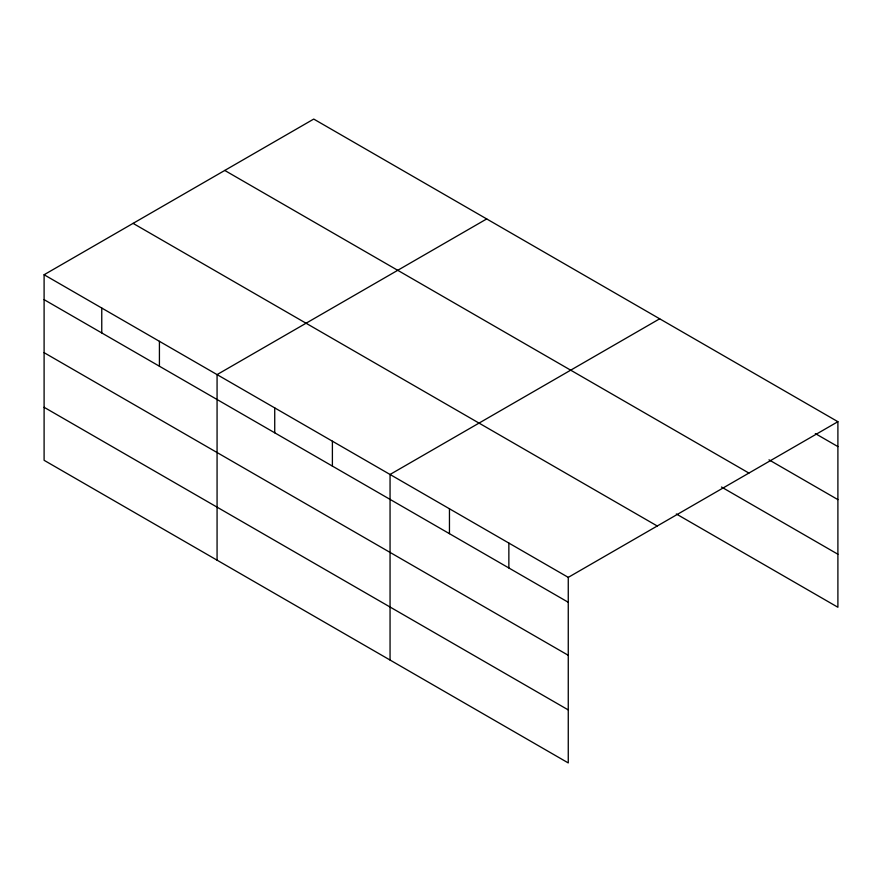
<?xml version="1.0" encoding="UTF-8"?>
<svg xmlns="http://www.w3.org/2000/svg" width="882" height="882" viewBox="0 0 882 882"><rect width="100%" height="100%" fill="white"/><g stroke="black" fill="none" stroke-linecap="round" stroke-linejoin="round"><path stroke-width="1.32" d="M44.1 274.743L568.262 577.368L568.262 762.93L44.1 460.305L44.1 274.743L313.738 119.07L837.9 421.695L837.9 607.257L676.318 513.974M486.71 218.934L217.071 374.607L217.071 560.169M659.681 318.799L390.053 474.472L390.053 660.034M568.262 577.368L837.9 421.695M815.321 433.569L837.9 446.601M768.994 459.831L837.9 499.62M224.756 170.446L748.917 473.072M721.465 487.018L837.9 554.238M133.083 223.367L657.244 525.992M44.1 299.648L568.262 602.274M44.1 352.668L568.262 655.293M44.1 407.286L568.262 709.911M508.859 543.069L508.859 567.975M449.456 508.771L449.456 533.676M332.393 441.187L332.393 466.093M274.732 407.892L274.732 432.808M159.422 341.323L159.422 366.228M101.761 308.027L101.761 332.933"/></g></svg>
